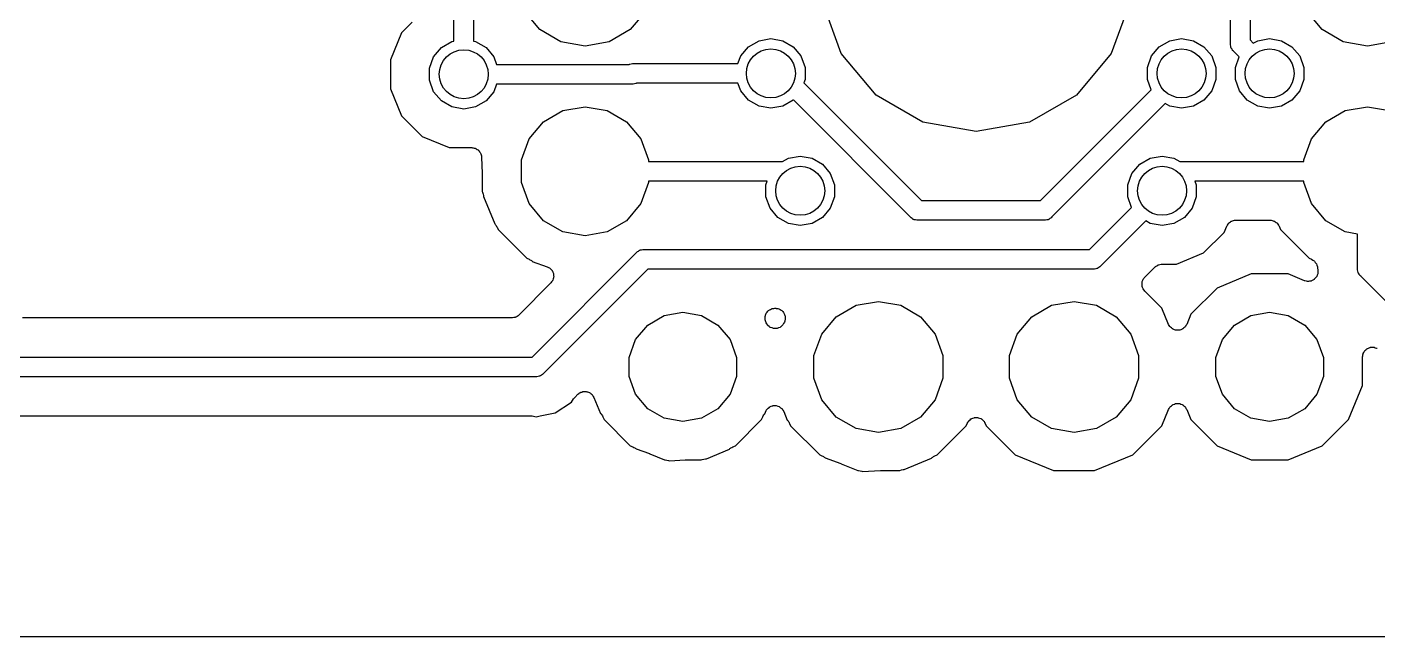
# Model space of a CAD drawing. Extents: x 240.1 to 314.9, y -176.2 to -102.8.
# Drawn here: x 255.64 to 273.17, y -176.23 to -168.31 of the extents above; entities that cross this region are included whole.
import ezdxf

# ---------------------------------------------------------------- set-up
doc = ezdxf.new("R2010")
doc.units = 0
doc.header["$MEASUREMENT"] = 0
doc.layers.add('BLACK', color=7, linetype='CONTINUOUS')

msp = doc.modelspace()

# ---------------------------------------------------------------- linework, layer by layer
at = {"layer": 'BLACK', "linetype": 'CONTINUOUS'}
for p, q in [((261.188, -168.493), (261.188, -161.454)), ((261.442, -161.501), (261.442, -168.493)), ((271.526, -166.503), (271.526, -168.476)), ((271.272, -168.523), (271.272, -166.55)), ((262.302, -168.341), (262.098, -168.097)), ((263.682, -168.097), (263.478, -168.341)), ((266.217, -168.652), (265.976, -167.992)), ((269.964, -167.992), (269.723, -168.652)), ((272.462, -168.341), (272.258, -168.097)), ((260.643, -168.247), (260.507, -168.382)), ((260.507, -168.382), (260.362, -168.732)), ((262.577, -168.5), (262.302, -168.341)), ((263.478, -168.341), (263.203, -168.5)), ((265.149, -168.486), (265.303, -168.459)), ((265.303, -168.459), (265.457, -168.486)), ((270.483, -168.486), (270.637, -168.459)), ((270.637, -168.459), (270.791, -168.486)), ((271.526, -168.476), (271.568, -168.519)), ((271.626, -168.486), (271.78, -168.459)), ((271.78, -168.459), (271.934, -168.486)), ((272.737, -168.5), (272.462, -168.341)), ((260.924, -168.696), (261.025, -168.576)), ((261.025, -168.576), (261.161, -168.498)), ((261.161, -168.498), (261.188, -168.493)), ((261.442, -168.493), (261.469, -168.498)), ((261.469, -168.498), (261.605, -168.576)), ((261.605, -168.576), (261.706, -168.696)), ((262.89, -168.555), (262.577, -168.5)), ((263.203, -168.5), (262.89, -168.555)), ((264.912, -168.684), (265.013, -168.564)), ((265.013, -168.564), (265.149, -168.486)), ((265.457, -168.486), (265.593, -168.564)), ((265.593, -168.564), (265.694, -168.684)), ((266.669, -169.191), (266.217, -168.652)), ((269.723, -168.652), (269.271, -169.191)), ((270.246, -168.684), (270.347, -168.564)), ((270.347, -168.564), (270.483, -168.486)), ((270.791, -168.486), (270.927, -168.564)), ((270.927, -168.564), (271.028, -168.684)), ((271.271, -168.54), (271.272, -168.523)), ((271.275, -168.557), (271.271, -168.54)), ((271.278, -168.573), (271.275, -168.557)), ((271.281, -168.578), (271.278, -168.573)), ((271.282, -168.583), (271.281, -168.578)), ((271.292, -168.597), (271.282, -168.583)), ((271.3, -168.612), (271.292, -168.597)), ((271.313, -168.623), (271.3, -168.612)), ((271.385, -168.695), (271.313, -168.623)), ((271.568, -168.519), (271.626, -168.486)), ((271.934, -168.486), (272.07, -168.564)), ((272.07, -168.564), (272.171, -168.684)), ((273.05, -168.555), (272.737, -168.5)), ((273.363, -168.5), (273.05, -168.555)), ((260.362, -168.732), (260.362, -169.111)), ((260.87, -168.844), (260.924, -168.696)), ((261.706, -168.696), (261.742, -168.795)), ((261.742, -168.795), (263.46, -168.795)), ((263.46, -168.795), (263.463, -168.793)), ((263.463, -168.793), (263.468, -168.792)), ((263.468, -168.792), (263.473, -168.789)), ((263.473, -168.789), (263.49, -168.786)), ((263.49, -168.786), (263.506, -168.782)), ((263.506, -168.782), (263.523, -168.783)), ((263.523, -168.783), (264.876, -168.783)), ((264.876, -168.783), (264.912, -168.684)), ((265.694, -168.684), (265.748, -168.832)), ((270.192, -168.832), (270.246, -168.684)), ((271.028, -168.684), (271.082, -168.832)), ((271.335, -168.832), (271.385, -168.695)), ((272.171, -168.684), (272.224, -168.832)), ((260.87, -169), (260.87, -168.844)), ((260.924, -169.148), (260.87, -169)), ((265.748, -168.988), (265.732, -169.032)), ((265.748, -168.832), (265.748, -168.988)), ((270.192, -168.988), (270.192, -168.832)), ((270.242, -169.125), (270.192, -168.988)), ((271.082, -168.988), (271.028, -169.136)), ((271.082, -168.832), (271.082, -168.988)), ((271.335, -168.988), (271.335, -168.832)), ((271.389, -169.136), (271.335, -168.988)), ((272.224, -168.988), (272.171, -169.136)), ((272.224, -168.832), (272.224, -168.988)), ((260.362, -169.111), (260.507, -169.461)), ((261.025, -169.268), (260.924, -169.148)), ((261.706, -169.148), (261.605, -169.268)), ((261.742, -169.049), (261.706, -169.148)), ((263.5, -169.049), (261.742, -169.049)), ((263.517, -169.05), (263.5, -169.049)), ((263.533, -169.046), (263.517, -169.05)), ((263.549, -169.043), (263.533, -169.046)), ((263.554, -169.04), (263.549, -169.043)), ((263.56, -169.039), (263.554, -169.04)), ((263.562, -169.037), (263.56, -169.039)), ((264.876, -169.037), (263.562, -169.037)), ((264.912, -169.136), (264.876, -169.037)), ((265.013, -169.256), (264.912, -169.136)), ((265.732, -169.032), (267.261, -170.561)), ((268.806, -170.561), (270.242, -169.125)), ((271.028, -169.136), (270.927, -169.256)), ((271.49, -169.256), (271.389, -169.136)), ((272.171, -169.136), (272.07, -169.256)), ((261.161, -169.346), (261.025, -169.268)), ((261.315, -169.373), (261.161, -169.346)), ((261.469, -169.346), (261.315, -169.373)), ((261.605, -169.268), (261.469, -169.346)), ((262.603, -169.392), (262.89, -169.342)), ((262.89, -169.342), (263.177, -169.392)), ((265.149, -169.334), (265.013, -169.256)), ((265.303, -169.361), (265.149, -169.334)), ((265.457, -169.334), (265.303, -169.361)), ((265.593, -169.256), (265.457, -169.334)), ((265.595, -169.254), (265.593, -169.256)), ((267.114, -170.774), (265.595, -169.254)), ((267.278, -169.543), (266.669, -169.191)), ((269.271, -169.191), (268.662, -169.543)), ((270.425, -169.301), (268.953, -170.774)), ((270.483, -169.334), (270.425, -169.301)), ((270.637, -169.361), (270.483, -169.334)), ((270.791, -169.334), (270.637, -169.361)), ((270.927, -169.256), (270.791, -169.334)), ((271.626, -169.334), (271.49, -169.256)), ((271.78, -169.361), (271.626, -169.334)), ((271.934, -169.334), (271.78, -169.361)), ((272.07, -169.256), (271.934, -169.334)), ((272.763, -169.392), (273.05, -169.342)), ((273.05, -169.342), (273.337, -169.392)), ((260.507, -169.461), (260.775, -169.729)), ((262.351, -169.538), (262.603, -169.392)), ((263.177, -169.392), (263.429, -169.538)), ((272.511, -169.538), (272.763, -169.392)), ((262.164, -169.761), (262.351, -169.538)), ((263.429, -169.538), (263.616, -169.761)), ((267.97, -169.665), (267.278, -169.543)), ((268.662, -169.543), (267.97, -169.665)), ((272.324, -169.761), (272.511, -169.538)), ((260.775, -169.729), (261.125, -169.874)), ((261.125, -169.874), (261.42, -169.874)), ((261.42, -169.874), (261.428, -169.876)), ((261.428, -169.876), (261.436, -169.875)), ((261.436, -169.875), (261.449, -169.88)), ((261.449, -169.88), (261.463, -169.882)), ((262.065, -170.034), (262.164, -169.761)), ((263.616, -169.761), (263.715, -170.034)), ((272.224, -170.034), (272.324, -169.761)), ((261.463, -169.882), (261.47, -169.886)), ((261.47, -169.886), (261.478, -169.889)), ((261.478, -169.889), (261.489, -169.897)), ((261.489, -169.897), (261.501, -169.904)), ((261.501, -169.904), (261.507, -169.91)), ((261.507, -169.91), (261.513, -169.915)), ((261.513, -169.915), (261.521, -169.927)), ((261.521, -169.927), (261.53, -169.938)), ((261.53, -169.938), (261.532, -169.946)), ((261.532, -169.946), (261.537, -169.953)), ((261.537, -169.953), (261.54, -169.966)), ((261.54, -169.966), (261.545, -169.979)), ((261.545, -169.979), (261.545, -169.988)), ((261.545, -169.988), (261.547, -169.996)), ((261.547, -169.996), (261.556, -170.208)), ((262.065, -170.326), (262.065, -170.034)), ((263.715, -170.034), (263.715, -170.053)), ((263.715, -170.053), (265.424, -170.053)), ((265.424, -170.053), (265.441, -170.052)), ((265.441, -170.052), (265.452, -170.054)), ((265.452, -170.054), (265.53, -170.01)), ((265.53, -170.01), (265.684, -169.983)), ((265.684, -169.983), (265.838, -170.01)), ((265.838, -170.01), (265.974, -170.088)), ((270.093, -170.088), (270.229, -170.01)), ((270.229, -170.01), (270.383, -169.983)), ((270.383, -169.983), (270.537, -170.01)), ((270.537, -170.01), (270.615, -170.054)), ((270.615, -170.054), (270.626, -170.052)), ((270.626, -170.052), (270.643, -170.053)), ((270.643, -170.053), (272.224, -170.053)), ((272.224, -170.053), (272.224, -170.034)), ((261.556, -170.208), (261.556, -170.211)), ((261.556, -170.211), (261.556, -170.214)), ((261.556, -170.214), (261.556, -170.445)), ((265.974, -170.088), (266.075, -170.208)), ((266.075, -170.208), (266.128, -170.356)), ((269.938, -170.356), (269.992, -170.208)), ((269.992, -170.208), (270.093, -170.088)), ((262.164, -170.599), (262.065, -170.326)), ((263.715, -170.326), (263.616, -170.599)), ((265.257, -170.307), (263.715, -170.307)), ((263.715, -170.307), (263.715, -170.326)), ((265.239, -170.356), (265.257, -170.307)), ((265.239, -170.512), (265.239, -170.356)), ((266.128, -170.356), (266.128, -170.512)), ((269.938, -170.512), (269.938, -170.356)), ((272.224, -170.307), (270.81, -170.307)), ((270.81, -170.307), (270.827, -170.356)), ((270.827, -170.356), (270.827, -170.512)), ((272.224, -170.326), (272.224, -170.307)), ((272.324, -170.599), (272.224, -170.326)), ((261.556, -170.445), (261.56, -170.454)), ((261.56, -170.454), (261.565, -170.476)), ((261.565, -170.476), (261.57, -170.497)), ((261.57, -170.497), (261.57, -170.509)), ((261.57, -170.509), (261.717, -170.863)), ((265.293, -170.66), (265.239, -170.512)), ((266.128, -170.512), (266.075, -170.66)), ((267.261, -170.561), (268.806, -170.561)), ((269.988, -170.649), (269.938, -170.512)), ((270.827, -170.512), (270.774, -170.66)), ((262.351, -170.822), (262.164, -170.599)), ((263.616, -170.599), (263.429, -170.822)), ((265.394, -170.78), (265.293, -170.66)), ((266.075, -170.66), (265.974, -170.78)), ((269.441, -171.196), (269.988, -170.649)), ((270.774, -170.66), (270.673, -170.78)), ((272.511, -170.822), (272.324, -170.599)), ((261.717, -170.863), (261.723, -170.868)), ((261.723, -170.868), (261.729, -170.877)), ((261.729, -170.877), (261.737, -170.885)), ((261.737, -170.885), (261.741, -170.896)), ((261.741, -170.896), (261.747, -170.905)), ((261.747, -170.905), (261.76, -170.935)), ((262.603, -170.968), (262.351, -170.822)), ((263.429, -170.822), (263.177, -170.968)), ((265.53, -170.858), (265.394, -170.78)), ((265.684, -170.885), (265.53, -170.858)), ((265.838, -170.858), (265.684, -170.885)), ((265.974, -170.78), (265.838, -170.858)), ((267.125, -170.787), (267.114, -170.774)), ((267.14, -170.795), (267.125, -170.787)), ((267.153, -170.805), (267.14, -170.795)), ((267.159, -170.806), (267.153, -170.805)), ((267.164, -170.809), (267.159, -170.806)), ((267.18, -170.812), (267.164, -170.809)), ((267.197, -170.816), (267.18, -170.812)), ((267.214, -170.815), (267.197, -170.816)), ((268.853, -170.815), (267.214, -170.815)), ((268.87, -170.816), (268.853, -170.815)), ((268.887, -170.812), (268.87, -170.816)), ((268.903, -170.809), (268.887, -170.812)), ((268.908, -170.806), (268.903, -170.809)), ((268.913, -170.805), (268.908, -170.806)), ((268.927, -170.795), (268.913, -170.805)), ((268.942, -170.787), (268.927, -170.795)), ((268.953, -170.774), (268.942, -170.787)), ((270.171, -170.825), (269.588, -171.409)), ((270.229, -170.858), (270.171, -170.825)), ((270.383, -170.885), (270.229, -170.858)), ((270.537, -170.858), (270.383, -170.885)), ((270.673, -170.78), (270.537, -170.858)), ((271.19, -170.974), (271.224, -170.893)), ((271.224, -170.893), (271.228, -170.886)), ((271.228, -170.886), (271.231, -170.879)), ((271.231, -170.879), (271.24, -170.868)), ((271.24, -170.868), (271.247, -170.856)), ((271.247, -170.856), (271.254, -170.851)), ((271.254, -170.851), (271.259, -170.845)), ((271.259, -170.845), (271.271, -170.838)), ((271.271, -170.838), (271.282, -170.829)), ((271.282, -170.829), (271.29, -170.827)), ((271.29, -170.827), (271.298, -170.823)), ((271.298, -170.823), (271.311, -170.82)), ((271.311, -170.82), (271.324, -170.816)), ((271.324, -170.816), (271.333, -170.816)), ((271.333, -170.816), (271.341, -170.815)), ((271.341, -170.815), (271.785, -170.815)), ((271.785, -170.815), (271.793, -170.816)), ((271.793, -170.816), (271.801, -170.816)), ((271.801, -170.816), (271.815, -170.82)), ((271.815, -170.82), (271.828, -170.823)), ((271.828, -170.823), (271.835, -170.827)), ((271.835, -170.827), (271.843, -170.829)), ((271.843, -170.829), (271.854, -170.838)), ((271.854, -170.838), (271.866, -170.845)), ((271.866, -170.845), (271.872, -170.851)), ((271.872, -170.851), (271.878, -170.856)), ((271.878, -170.856), (271.886, -170.868)), ((271.886, -170.868), (271.895, -170.879)), ((271.895, -170.879), (271.898, -170.886)), ((271.898, -170.886), (271.902, -170.893)), ((271.902, -170.893), (271.92, -170.935)), ((272.763, -170.968), (272.511, -170.822)), ((261.76, -170.935), (262.135, -171.31)), ((262.89, -171.018), (262.603, -170.968)), ((263.177, -170.968), (262.89, -171.018)), ((270.923, -171.241), (271.19, -170.974)), ((271.92, -170.935), (272.295, -171.31)), ((272.923, -170.996), (272.763, -170.968)), ((272.923, -171.444), (272.923, -170.996)), ((262.202, -172.593), (263.558, -171.237)), ((263.558, -171.237), (263.569, -171.224)), ((263.569, -171.224), (263.584, -171.216)), ((263.584, -171.216), (263.597, -171.206)), ((263.597, -171.206), (263.603, -171.205)), ((263.603, -171.205), (263.608, -171.202)), ((263.608, -171.202), (263.624, -171.199)), ((263.624, -171.199), (263.641, -171.195)), ((263.641, -171.195), (263.658, -171.196)), ((263.658, -171.196), (269.441, -171.196)), ((270.572, -171.386), (270.923, -171.241)), ((262.135, -171.31), (262.165, -171.323)), ((262.165, -171.323), (262.174, -171.329)), ((262.174, -171.329), (262.185, -171.333)), ((262.185, -171.333), (262.193, -171.341)), ((262.193, -171.341), (262.202, -171.347)), ((262.202, -171.347), (262.205, -171.35)), ((262.205, -171.35), (262.4, -171.421)), ((263.705, -171.45), (262.349, -172.806)), ((262.4, -171.421), (262.415, -171.429)), ((262.415, -171.429), (262.43, -171.436)), ((262.43, -171.436), (262.434, -171.44)), ((262.434, -171.44), (262.438, -171.443)), ((262.438, -171.443), (262.449, -171.456)), ((262.449, -171.456), (262.461, -171.467)), ((269.488, -171.45), (263.705, -171.45)), ((269.505, -171.451), (269.488, -171.45)), ((269.522, -171.447), (269.505, -171.451)), ((269.538, -171.444), (269.522, -171.447)), ((269.543, -171.441), (269.538, -171.444)), ((269.548, -171.44), (269.543, -171.441)), ((269.562, -171.43), (269.548, -171.44)), ((269.577, -171.422), (269.562, -171.43)), ((269.588, -171.409), (269.577, -171.422)), ((270.159, -171.556), (270.291, -171.424)), ((270.291, -171.424), (270.296, -171.42)), ((270.296, -171.42), (270.299, -171.416)), ((270.299, -171.416), (270.314, -171.408)), ((270.314, -171.408), (270.327, -171.398)), ((270.327, -171.398), (270.333, -171.397)), ((270.333, -171.397), (270.338, -171.394)), ((270.338, -171.394), (270.354, -171.391)), ((270.354, -171.391), (270.37, -171.387)), ((270.37, -171.387), (270.376, -171.387)), ((270.376, -171.387), (270.381, -171.386)), ((270.381, -171.386), (270.572, -171.386)), ((272.295, -171.31), (272.324, -171.323)), ((272.324, -171.323), (272.341, -171.334)), ((272.341, -171.334), (272.359, -171.344)), ((272.359, -171.344), (272.36, -171.345)), ((272.36, -171.345), (272.361, -171.346)), ((272.361, -171.346), (272.373, -171.363)), ((272.373, -171.363), (272.386, -171.379)), ((272.386, -171.379), (272.387, -171.38)), ((272.387, -171.38), (272.388, -171.381)), ((272.388, -171.381), (272.394, -171.401)), ((272.394, -171.401), (272.401, -171.421)), ((272.401, -171.423), (272.4, -171.439)), ((272.4, -171.439), (272.404, -171.459)), ((272.401, -171.421), (272.401, -171.422)), ((272.401, -171.422), (272.401, -171.423)), ((272.922, -171.461), (272.923, -171.444)), ((262.447, -171.63), (262.029, -172.048)), ((262.456, -171.616), (262.447, -171.63)), ((262.467, -171.604), (262.456, -171.616)), ((262.461, -171.467), (262.463, -171.472)), ((262.463, -171.472), (262.467, -171.477)), ((262.467, -171.477), (262.473, -171.492)), ((262.469, -171.598), (262.467, -171.604)), ((262.472, -171.594), (262.469, -171.598)), ((262.476, -171.578), (262.472, -171.594)), ((262.473, -171.492), (262.48, -171.507)), ((262.482, -171.562), (262.476, -171.578)), ((262.48, -171.507), (262.48, -171.513)), ((262.48, -171.513), (262.482, -171.518)), ((262.482, -171.518), (262.482, -171.535)), ((262.482, -171.535), (262.484, -171.551)), ((262.484, -171.551), (262.482, -171.557)), ((262.482, -171.557), (262.482, -171.562)), ((270.123, -171.635), (270.125, -171.624)), ((270.125, -171.624), (270.126, -171.613)), ((270.126, -171.613), (270.131, -171.603)), ((270.131, -171.603), (270.134, -171.592)), ((270.134, -171.592), (270.14, -171.583)), ((270.14, -171.583), (270.145, -171.573)), ((270.145, -171.573), (270.153, -171.565)), ((270.153, -171.565), (270.159, -171.556)), ((271.54, -171.513), (271.097, -171.697)), ((272.02, -171.513), (271.54, -171.513)), ((272.231, -171.601), (272.02, -171.513)), ((272.235, -171.602), (272.231, -171.601)), ((272.239, -171.604), (272.235, -171.602)), ((272.257, -171.607), (272.239, -171.604)), ((272.274, -171.611), (272.257, -171.607)), ((272.278, -171.61), (272.274, -171.611)), ((272.283, -171.611), (272.278, -171.61)), ((272.3, -171.607), (272.283, -171.611)), ((272.318, -171.605), (272.3, -171.607)), ((272.322, -171.603), (272.318, -171.605)), ((272.326, -171.602), (272.322, -171.603)), ((272.341, -171.593), (272.326, -171.602)), ((272.357, -171.584), (272.341, -171.593)), ((272.36, -171.581), (272.357, -171.584)), ((272.363, -171.579), (272.36, -171.581)), ((272.375, -171.565), (272.363, -171.579)), ((272.387, -171.552), (272.375, -171.565)), ((272.388, -171.548), (272.387, -171.552)), ((272.391, -171.545), (272.388, -171.548)), ((272.397, -171.528), (272.391, -171.545)), ((272.404, -171.511), (272.397, -171.528)), ((272.404, -171.459), (272.404, -171.463)), ((272.404, -171.463), (272.406, -171.467)), ((272.405, -171.503), (272.404, -171.507)), ((272.404, -171.507), (272.404, -171.511)), ((272.406, -171.467), (272.405, -171.485)), ((272.405, -171.485), (272.405, -171.503)), ((272.926, -171.478), (272.922, -171.461)), ((272.929, -171.494), (272.926, -171.478)), ((272.932, -171.499), (272.929, -171.494)), ((272.933, -171.504), (272.932, -171.499)), ((272.943, -171.518), (272.933, -171.504)), ((272.951, -171.533), (272.943, -171.518)), ((272.964, -171.544), (272.951, -171.533)), ((274.226, -172.806), (272.964, -171.544)), ((270.123, -171.646), (270.123, -171.635)), ((270.123, -171.657), (270.123, -171.646)), ((270.125, -171.667), (270.123, -171.657)), ((270.126, -171.678), (270.125, -171.667)), ((270.131, -171.689), (270.126, -171.678)), ((270.134, -171.699), (270.131, -171.689)), ((270.14, -171.708), (270.134, -171.699)), ((270.145, -171.718), (270.14, -171.708)), ((270.153, -171.726), (270.145, -171.718)), ((270.159, -171.735), (270.153, -171.726)), ((270.381, -171.957), (270.159, -171.735)), ((271.097, -171.697), (270.757, -172.037)), ((265.272, -171.988), (265.279, -171.984)), ((265.279, -171.984), (265.286, -171.978)), ((265.286, -171.978), (265.298, -171.973)), ((265.298, -171.973), (265.31, -171.966)), ((265.31, -171.966), (265.319, -171.964)), ((265.319, -171.964), (265.326, -171.961)), ((265.326, -171.961), (265.34, -171.96)), ((265.34, -171.96), (265.341, -171.96)), ((265.341, -171.96), (265.343, -171.96)), ((265.343, -171.96), (265.354, -171.958)), ((265.354, -171.958), (265.363, -171.958)), ((265.363, -171.958), (265.369, -171.959)), ((265.369, -171.959), (265.37, -171.959)), ((265.37, -171.959), (265.372, -171.96)), ((265.372, -171.96), (265.374, -171.96)), ((265.374, -171.96), (265.385, -171.96)), ((265.385, -171.96), (265.395, -171.964)), ((265.395, -171.964), (265.407, -171.966)), ((265.407, -171.966), (265.416, -171.971)), ((265.416, -171.971), (265.426, -171.975)), ((265.426, -171.975), (265.435, -171.982)), ((265.435, -171.982), (265.445, -171.988)), ((266.153, -172.068), (266.409, -171.92)), ((266.409, -171.92), (266.7, -171.869)), ((266.7, -171.869), (266.991, -171.92)), ((266.991, -171.92), (267.247, -172.068)), ((268.693, -172.068), (268.949, -171.92)), ((268.949, -171.92), (269.24, -171.869)), ((269.24, -171.869), (269.531, -171.92)), ((269.531, -171.92), (269.787, -172.068)), ((270.468, -172.168), (270.381, -171.957)), ((261.939, -172.085), (255.586, -172.085)), ((261.945, -172.084), (261.939, -172.085)), ((261.95, -172.085), (261.945, -172.084)), ((261.966, -172.08), (261.95, -172.085)), ((261.983, -172.077), (261.966, -172.08)), ((261.988, -172.075), (261.983, -172.077)), ((261.993, -172.073), (261.988, -172.075)), ((262.007, -172.064), (261.993, -172.073)), ((262.021, -172.055), (262.007, -172.064)), ((262.025, -172.051), (262.021, -172.055)), ((262.029, -172.048), (262.025, -172.051)), ((263.704, -172.177), (263.917, -172.053)), ((263.917, -172.053), (264.16, -172.011)), ((264.16, -172.011), (264.403, -172.053)), ((264.403, -172.053), (264.616, -172.177)), ((265.227, -172.091), (265.229, -172.077)), ((265.229, -172.099), (265.227, -172.091)), ((265.229, -172.063), (265.232, -172.055)), ((265.229, -172.077), (265.229, -172.063)), ((265.229, -172.107), (265.229, -172.099)), ((265.233, -172.12), (265.229, -172.107)), ((265.232, -172.055), (265.233, -172.047)), ((265.233, -172.047), (265.239, -172.035)), ((265.236, -172.134), (265.233, -172.12)), ((265.241, -172.146), (265.236, -172.134)), ((265.239, -172.035), (265.244, -172.022)), ((265.252, -172.162), (265.241, -172.146)), ((265.244, -172.022), (265.249, -172.015)), ((265.249, -172.015), (265.253, -172.008)), ((265.253, -172.008), (265.263, -171.998)), ((265.263, -171.998), (265.272, -171.988)), ((265.445, -171.988), (265.452, -171.996)), ((265.452, -171.996), (265.46, -172.003)), ((265.46, -172.003), (265.466, -172.013)), ((265.468, -172.157), (265.46, -172.174)), ((265.466, -172.013), (265.473, -172.022)), ((265.478, -172.14), (265.468, -172.157)), ((265.473, -172.022), (265.477, -172.032)), ((265.477, -172.032), (265.482, -172.041)), ((265.483, -172.128), (265.478, -172.14)), ((265.482, -172.041), (265.484, -172.052)), ((265.484, -172.117), (265.483, -172.128)), ((265.484, -172.052), (265.488, -172.063)), ((265.488, -172.107), (265.484, -172.117)), ((265.488, -172.063), (265.488, -172.074)), ((265.488, -172.074), (265.49, -172.085)), ((265.49, -172.085), (265.488, -172.096)), ((265.488, -172.096), (265.488, -172.107)), ((265.963, -172.294), (266.153, -172.068)), ((267.247, -172.068), (267.437, -172.294)), ((268.503, -172.294), (268.693, -172.068)), ((269.787, -172.068), (269.977, -172.294)), ((270.757, -172.037), (270.703, -172.168)), ((271.324, -172.177), (271.537, -172.053)), ((271.537, -172.053), (271.78, -172.011)), ((271.78, -172.011), (272.023, -172.053)), ((272.023, -172.053), (272.236, -172.177)), ((263.546, -172.365), (263.704, -172.177)), ((264.616, -172.177), (264.774, -172.365)), ((265.262, -172.179), (265.252, -172.162)), ((265.264, -172.181), (265.262, -172.179)), ((265.265, -172.183), (265.264, -172.181)), ((265.281, -172.195), (265.265, -172.183)), ((265.295, -172.207), (265.281, -172.195)), ((265.298, -172.208), (265.295, -172.207)), ((265.3, -172.21), (265.298, -172.208)), ((265.319, -172.215), (265.3, -172.21)), ((265.337, -172.222), (265.319, -172.215)), ((265.34, -172.222), (265.337, -172.222)), ((265.342, -172.223), (265.34, -172.222)), ((265.362, -172.222), (265.342, -172.223)), ((265.381, -172.222), (265.362, -172.222)), ((265.384, -172.221), (265.381, -172.222)), ((265.386, -172.221), (265.384, -172.221)), ((265.404, -172.214), (265.386, -172.221)), ((265.422, -172.207), (265.404, -172.214)), ((265.425, -172.205), (265.422, -172.207)), ((265.427, -172.204), (265.425, -172.205)), ((265.441, -172.191), (265.427, -172.204)), ((265.456, -172.178), (265.441, -172.191)), ((265.458, -172.176), (265.456, -172.178)), ((265.46, -172.174), (265.458, -172.176)), ((265.862, -172.572), (265.963, -172.294)), ((267.437, -172.294), (267.538, -172.572)), ((268.402, -172.572), (268.503, -172.294)), ((269.977, -172.294), (270.078, -172.572)), ((270.477, -172.182), (270.468, -172.168)), ((270.485, -172.196), (270.477, -172.182)), ((270.489, -172.2), (270.485, -172.196)), ((270.492, -172.205), (270.489, -172.2)), ((270.505, -172.215), (270.492, -172.205)), ((270.517, -172.226), (270.505, -172.215)), ((270.523, -172.228), (270.517, -172.226)), ((270.527, -172.232), (270.523, -172.228)), ((270.543, -172.237), (270.527, -172.232)), ((270.558, -172.243), (270.543, -172.237)), ((270.564, -172.243), (270.558, -172.243)), ((270.569, -172.245), (270.564, -172.243)), ((270.586, -172.244), (270.569, -172.245)), ((270.602, -172.245), (270.586, -172.244)), ((270.608, -172.243), (270.602, -172.245)), ((270.613, -172.243), (270.608, -172.243)), ((270.628, -172.237), (270.613, -172.243)), ((270.644, -172.232), (270.628, -172.237)), ((270.649, -172.228), (270.644, -172.232)), ((270.654, -172.226), (270.649, -172.228)), ((270.666, -172.215), (270.654, -172.226)), ((270.679, -172.205), (270.666, -172.215)), ((270.682, -172.2), (270.679, -172.205)), ((270.686, -172.196), (270.682, -172.2)), ((270.694, -172.182), (270.686, -172.196)), ((270.703, -172.168), (270.694, -172.182)), ((271.166, -172.365), (271.324, -172.177)), ((272.236, -172.177), (272.394, -172.365)), ((263.462, -172.597), (263.546, -172.365)), ((264.774, -172.365), (264.858, -172.597)), ((271.082, -172.597), (271.166, -172.365)), ((272.394, -172.365), (272.478, -172.597)), ((273.013, -172.514), (273.016, -172.509)), ((273.016, -172.509), (273.029, -172.499)), ((273.029, -172.499), (273.041, -172.487)), ((273.041, -172.487), (273.046, -172.485)), ((273.046, -172.485), (273.05, -172.481)), ((273.05, -172.481), (273.066, -172.475)), ((273.066, -172.475), (273.081, -172.468)), ((273.081, -172.468), (273.086, -172.468)), ((273.086, -172.468), (273.091, -172.466)), ((273.091, -172.466), (273.108, -172.466)), ((273.108, -172.466), (273.125, -172.465)), ((273.125, -172.465), (273.13, -172.466)), ((273.13, -172.466), (273.136, -172.466)), ((273.136, -172.466), (273.151, -172.472)), ((273.151, -172.472), (273.167, -172.476)), ((273.167, -172.476), (273.172, -172.479)), ((273.172, -172.479), (273.177, -172.481)), ((255.323, -172.593), (262.202, -172.593)), ((263.462, -172.843), (263.462, -172.597)), ((264.858, -172.597), (264.858, -172.843)), ((265.862, -172.868), (265.862, -172.572)), ((267.538, -172.572), (267.538, -172.868)), ((268.402, -172.868), (268.402, -172.572)), ((270.078, -172.572), (270.078, -172.868)), ((271.082, -172.843), (271.082, -172.597)), ((272.478, -172.597), (272.478, -172.843)), ((272.986, -172.591), (272.989, -172.575)), ((272.986, -172.96), (272.986, -172.591)), ((272.989, -172.575), (272.991, -172.558)), ((272.991, -172.558), (272.993, -172.553)), ((272.993, -172.553), (272.994, -172.548)), ((272.994, -172.548), (273.002, -172.533)), ((273.002, -172.533), (273.009, -172.518)), ((273.009, -172.518), (273.013, -172.514)), ((262.249, -172.847), (255.276, -172.847)), ((262.266, -172.848), (262.249, -172.847)), ((262.282, -172.844), (262.266, -172.848)), ((262.299, -172.841), (262.282, -172.844)), ((262.304, -172.838), (262.299, -172.841)), ((262.31, -172.837), (262.304, -172.838)), ((262.323, -172.827), (262.31, -172.837)), ((262.338, -172.819), (262.323, -172.827)), ((262.349, -172.806), (262.338, -172.819)), ((263.546, -173.075), (263.462, -172.843)), ((264.858, -172.843), (264.774, -173.075)), ((271.166, -173.075), (271.082, -172.843)), ((272.478, -172.843), (272.394, -173.075)), ((265.963, -173.146), (265.862, -172.868)), ((267.538, -172.868), (267.437, -173.146)), ((268.503, -173.146), (268.402, -172.868)), ((270.078, -172.868), (269.977, -173.146)), ((272.803, -173.403), (272.986, -172.96)), ((262.503, -173.318), (262.713, -173.178)), ((262.713, -173.178), (262.741, -173.135)), ((262.741, -173.135), (262.75, -173.126)), ((262.75, -173.126), (262.757, -173.116)), ((262.757, -173.116), (262.798, -173.075)), ((262.798, -173.075), (262.809, -173.067)), ((262.809, -173.067), (262.819, -173.058)), ((262.819, -173.058), (262.827, -173.055)), ((262.827, -173.055), (262.834, -173.05)), ((262.834, -173.05), (262.847, -173.046)), ((262.847, -173.046), (262.86, -173.041)), ((262.86, -173.041), (262.868, -173.041)), ((262.868, -173.041), (262.876, -173.039)), ((262.876, -173.039), (262.89, -173.04)), ((262.89, -173.04), (262.904, -173.039)), ((262.904, -173.039), (262.912, -173.042)), ((262.912, -173.042), (262.92, -173.042)), ((262.92, -173.042), (262.933, -173.048)), ((262.933, -173.048), (262.946, -173.052)), ((262.946, -173.052), (262.953, -173.058)), ((262.953, -173.058), (262.96, -173.061)), ((262.96, -173.061), (262.97, -173.071)), ((262.97, -173.071), (262.981, -173.079)), ((262.981, -173.079), (262.986, -173.086)), ((262.986, -173.086), (262.992, -173.092)), ((262.992, -173.092), (262.997, -173.105)), ((262.997, -173.105), (263.005, -173.116)), ((263.005, -173.116), (263.091, -173.325)), ((263.704, -173.263), (263.546, -173.075)), ((264.774, -173.075), (264.616, -173.263)), ((266.153, -173.372), (265.963, -173.146)), ((267.437, -173.146), (267.247, -173.372)), ((268.693, -173.372), (268.503, -173.146)), ((269.977, -173.146), (269.787, -173.372)), ((270.523, -173.212), (270.527, -173.208)), ((270.527, -173.208), (270.543, -173.203)), ((270.543, -173.203), (270.558, -173.197)), ((270.558, -173.197), (270.564, -173.197)), ((270.564, -173.197), (270.569, -173.195)), ((270.569, -173.195), (270.586, -173.196)), ((270.586, -173.196), (270.602, -173.195)), ((270.602, -173.195), (270.608, -173.197)), ((270.608, -173.197), (270.613, -173.197)), ((270.613, -173.197), (270.628, -173.203)), ((270.628, -173.203), (270.644, -173.208)), ((270.644, -173.208), (270.649, -173.212)), ((271.324, -173.263), (271.166, -173.075)), ((272.394, -173.075), (272.236, -173.263)), ((255.345, -173.355), (262.18, -173.355)), ((262.18, -173.355), (262.192, -173.357)), ((262.192, -173.357), (262.205, -173.357)), ((262.205, -173.357), (262.255, -173.367)), ((262.255, -173.367), (262.305, -173.357)), ((262.305, -173.357), (262.503, -173.318)), ((262.305, -173.357), (262.305, -173.357)), ((263.091, -173.325), (263.099, -173.331)), ((263.099, -173.331), (263.103, -173.338)), ((263.103, -173.338), (263.109, -173.343)), ((263.109, -173.343), (263.115, -173.356)), ((263.115, -173.356), (263.123, -173.368)), ((263.123, -173.368), (263.137, -173.403)), ((263.917, -173.386), (263.704, -173.263)), ((264.16, -173.429), (263.917, -173.386)), ((264.403, -173.386), (264.16, -173.429)), ((264.616, -173.263), (264.403, -173.386)), ((265.183, -173.403), (265.197, -173.368)), ((265.197, -173.368), (265.205, -173.356)), ((265.205, -173.356), (265.211, -173.343)), ((265.211, -173.343), (265.217, -173.338)), ((265.217, -173.338), (265.221, -173.331)), ((265.221, -173.331), (265.225, -173.328)), ((265.225, -173.328), (265.233, -173.306)), ((265.233, -173.306), (265.243, -173.288)), ((265.243, -173.288), (265.252, -173.27)), ((265.252, -173.27), (265.254, -173.269)), ((265.254, -173.269), (265.255, -173.267)), ((265.255, -173.267), (265.27, -173.254)), ((265.27, -173.254), (265.284, -173.241)), ((265.284, -173.241), (265.286, -173.24)), ((265.286, -173.24), (265.288, -173.239)), ((265.288, -173.239), (265.307, -173.231)), ((265.307, -173.231), (265.325, -173.224)), ((265.325, -173.224), (265.327, -173.224)), ((265.327, -173.224), (265.329, -173.223)), ((265.329, -173.223), (265.349, -173.223)), ((265.349, -173.223), (265.369, -173.222)), ((265.369, -173.222), (265.371, -173.223)), ((265.371, -173.223), (265.373, -173.223)), ((265.373, -173.223), (265.392, -173.229)), ((265.392, -173.229), (265.411, -173.235)), ((265.411, -173.235), (265.413, -173.236)), ((265.413, -173.236), (265.415, -173.237)), ((265.415, -173.237), (265.43, -173.25)), ((265.43, -173.25), (265.446, -173.262)), ((265.446, -173.262), (265.447, -173.264)), ((265.447, -173.264), (265.449, -173.265)), ((265.449, -173.265), (265.459, -173.282)), ((265.459, -173.282), (265.47, -173.299)), ((265.47, -173.299), (265.516, -173.411)), ((266.409, -173.52), (266.153, -173.372)), ((267.247, -173.372), (266.991, -173.52)), ((267.911, -173.391), (267.927, -173.386)), ((267.927, -173.386), (267.943, -173.38)), ((267.943, -173.38), (267.948, -173.379)), ((267.948, -173.379), (267.953, -173.378)), ((267.953, -173.378), (267.97, -173.378)), ((267.97, -173.378), (267.987, -173.378)), ((267.987, -173.378), (267.992, -173.379)), ((267.992, -173.379), (267.997, -173.38)), ((267.997, -173.38), (268.013, -173.386)), ((268.013, -173.386), (268.029, -173.391)), ((268.949, -173.52), (268.693, -173.372)), ((269.787, -173.372), (269.531, -173.52)), ((270.381, -173.483), (270.468, -173.272)), ((270.468, -173.272), (270.477, -173.258)), ((270.477, -173.258), (270.485, -173.244)), ((270.485, -173.244), (270.489, -173.24)), ((270.489, -173.24), (270.492, -173.235)), ((270.492, -173.235), (270.505, -173.225)), ((270.505, -173.225), (270.517, -173.214)), ((270.517, -173.214), (270.523, -173.212)), ((270.649, -173.212), (270.654, -173.214)), ((270.654, -173.214), (270.666, -173.225)), ((270.666, -173.225), (270.679, -173.235)), ((270.679, -173.235), (270.682, -173.24)), ((270.682, -173.24), (270.686, -173.244)), ((270.686, -173.244), (270.694, -173.258)), ((270.694, -173.258), (270.703, -173.272)), ((270.703, -173.272), (270.757, -173.403)), ((271.537, -173.386), (271.324, -173.263)), ((271.78, -173.429), (271.537, -173.386)), ((272.023, -173.386), (271.78, -173.429)), ((272.236, -173.263), (272.023, -173.386)), ((263.137, -173.403), (263.477, -173.743)), ((264.843, -173.743), (265.183, -173.403)), ((265.516, -173.411), (265.523, -173.416)), ((265.523, -173.416), (265.529, -173.425)), ((265.529, -173.425), (265.536, -173.433)), ((265.536, -173.433), (265.541, -173.444)), ((265.541, -173.444), (265.547, -173.453)), ((265.547, -173.453), (265.559, -173.483)), ((265.559, -173.483), (265.937, -173.861)), ((266.7, -173.571), (266.409, -173.52)), ((266.991, -173.52), (266.7, -173.571)), ((267.463, -173.861), (267.841, -173.483)), ((267.841, -173.483), (267.853, -173.455)), ((267.853, -173.455), (267.862, -173.441)), ((267.862, -173.441), (267.869, -173.426)), ((267.869, -173.426), (267.873, -173.423)), ((267.873, -173.423), (267.876, -173.418)), ((267.876, -173.418), (267.89, -173.408)), ((267.89, -173.408), (267.902, -173.396)), ((267.902, -173.396), (267.907, -173.394)), ((267.907, -173.394), (267.911, -173.391)), ((268.029, -173.391), (268.033, -173.394)), ((268.033, -173.394), (268.038, -173.396)), ((268.038, -173.396), (268.05, -173.408)), ((268.05, -173.408), (268.064, -173.418)), ((268.064, -173.418), (268.067, -173.423)), ((268.067, -173.423), (268.071, -173.426)), ((268.071, -173.426), (268.078, -173.441)), ((268.078, -173.441), (268.087, -173.455)), ((268.087, -173.455), (268.099, -173.483)), ((268.099, -173.483), (268.477, -173.861)), ((269.24, -173.571), (268.949, -173.52)), ((269.531, -173.52), (269.24, -173.571)), ((270.003, -173.861), (270.381, -173.483)), ((270.757, -173.403), (271.097, -173.743)), ((272.463, -173.743), (272.803, -173.403)), ((263.477, -173.743), (263.512, -173.757)), ((263.512, -173.757), (263.524, -173.765)), ((263.524, -173.765), (263.537, -173.771)), ((263.537, -173.771), (263.542, -173.777)), ((263.542, -173.777), (263.549, -173.781)), ((263.549, -173.781), (263.552, -173.785)), ((263.552, -173.785), (263.725, -173.846)), ((263.725, -173.846), (263.728, -173.848)), ((263.728, -173.848), (263.732, -173.849)), ((263.732, -173.849), (263.92, -173.927)), ((264.432, -173.917), (264.453, -173.912)), ((264.453, -173.912), (264.469, -173.912)), ((264.469, -173.912), (264.765, -173.789)), ((264.765, -173.789), (264.771, -173.781)), ((264.771, -173.781), (264.778, -173.777)), ((264.778, -173.777), (264.783, -173.771)), ((264.783, -173.771), (264.796, -173.765)), ((264.796, -173.765), (264.808, -173.757)), ((264.808, -173.757), (264.843, -173.743)), ((265.937, -173.861), (265.967, -173.873)), ((265.967, -173.873), (265.976, -173.879)), ((265.976, -173.879), (265.987, -173.884)), ((265.987, -173.884), (265.995, -173.891)), ((265.995, -173.891), (266.004, -173.897)), ((266.004, -173.897), (266.007, -173.901)), ((266.007, -173.901), (266.21, -173.974)), ((267.032, -174.053), (267.391, -173.904)), ((267.391, -173.904), (267.396, -173.897)), ((267.396, -173.897), (267.405, -173.891)), ((267.405, -173.891), (267.413, -173.884)), ((267.413, -173.884), (267.424, -173.879)), ((267.424, -173.879), (267.433, -173.873)), ((267.433, -173.873), (267.463, -173.861)), ((268.477, -173.861), (268.972, -174.066)), ((269.508, -174.066), (270.003, -173.861)), ((271.097, -173.743), (271.54, -173.927)), ((272.02, -173.927), (272.463, -173.743)), ((263.92, -173.927), (263.932, -173.927)), ((263.932, -173.927), (263.953, -173.93)), ((263.953, -173.93), (263.974, -173.934)), ((263.974, -173.934), (263.986, -173.938)), ((263.986, -173.938), (264.189, -173.927)), ((264.189, -173.927), (264.193, -173.927)), ((264.193, -173.927), (264.196, -173.927)), ((264.196, -173.927), (264.4, -173.927)), ((264.4, -173.927), (264.411, -173.922)), ((264.411, -173.922), (264.432, -173.917)), ((266.21, -173.974), (266.213, -173.976)), ((266.213, -173.976), (266.216, -173.977)), ((266.216, -173.977), (266.432, -174.066)), ((266.432, -174.066), (266.442, -174.066)), ((266.442, -174.066), (266.463, -174.07)), ((266.463, -174.07), (266.485, -174.074)), ((266.485, -174.074), (266.494, -174.077)), ((266.494, -174.077), (266.728, -174.066)), ((266.728, -174.066), (266.731, -174.067)), ((266.731, -174.067), (266.733, -174.066)), ((266.733, -174.066), (266.968, -174.066)), ((266.968, -174.066), (266.976, -174.063)), ((266.976, -174.063), (266.998, -174.058)), ((266.998, -174.058), (267.019, -174.053)), ((267.019, -174.053), (267.019, -174.053)), ((267.019, -174.053), (267.019, -174.053)), ((267.019, -174.053), (267.019, -174.053)), ((267.019, -174.053), (267.032, -174.053)), ((268.972, -174.066), (269.508, -174.066)), ((271.54, -173.927), (272.02, -173.927)), ((313.025, -176.226), (241.871, -176.226))]:
    msp.add_line(p, q, dxfattribs=at)
at = {"layer": 'BLACK'}
for centre in [(261.315, -168.922), (265.303, -168.91), (270.637, -168.91), (271.78, -168.91), (265.684, -170.434), (270.383, -170.434)]:
    msp.add_circle(centre, 0.318, dxfattribs=at)

doc.saveas('drawing.dxf')
